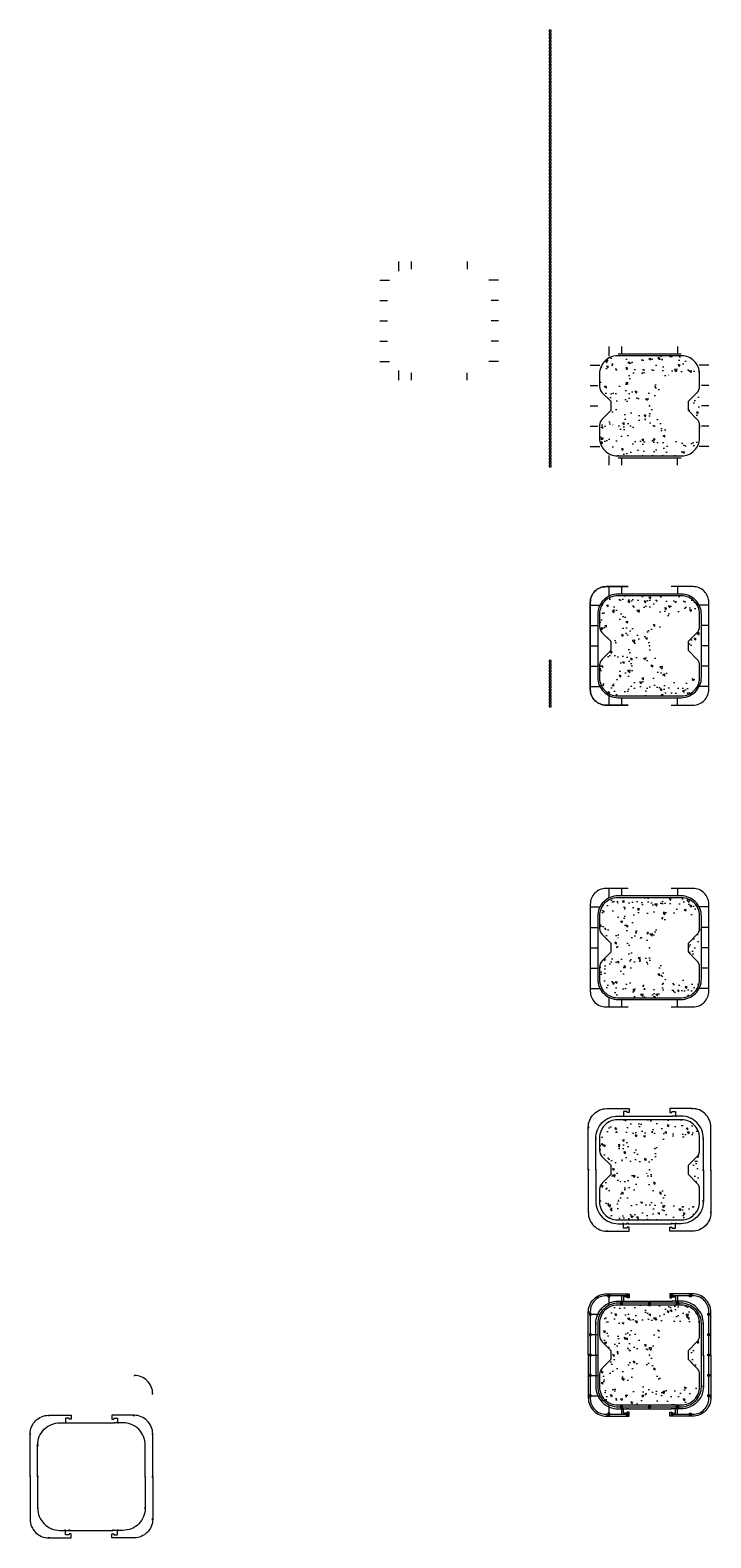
# Model space of a CAD drawing. Header units: millimetres. Extents: x -7838 to 162527, y -32093 to 60038.
# Drawn here: x -2394 to 15986, y 19320 to 60038 of the extents above; entities that cross this region are included whole.
import ezdxf

# ---------------------------------------------------------------- set-up
doc = ezdxf.new("R2010")
doc.units = ezdxf.units.MM
for name, color, linetype in [('002 - STRUCTURAL STEEL', 4, 'Continuous'), ('A11_ALU.SOLID SHEET', 7, 'Continuous'), ('AR_TVM', 7, 'Continuous')]:
    doc.layers.add(name, color=color, linetype=linetype)
doc.layers.add('A-COLS  CUT', color=5, linetype='Continuous', lineweight=25)

# ---------------------------------------------------------------- blocks, each defined once
blk = doc.blocks.new('*U245')
blk.add_lwpolyline([(-25, -25), (25, -25), (25, 25), (-25, 25)], close=True)
blk = doc.blocks.new('A$Cb8645559')
at = {"layer": '002 - STRUCTURAL STEEL'}
for p, q in [((-1100, 1600), (-1100, 1340)), ((-755, 1600), (-755, 1400)), ((755, 1600), (755, 1400)), ((-1600, 1100), (-1340, 1100)), ((-1600, 550), (-1400, 550)), ((-1600, 0), (-1400, 0)), ((-1600, -550), (-1400, -550)), ((-1600, -1100), (-1340, -1100)), ((-1100, -1340), (-1100, -1600)), ((-755, -1400), (-755, -1600)), ((755, -1600), (755, -1400))]:
    blk.add_line(p, q, dxfattribs=at)
for points in [[(-580, 1600), (-1175, 1600, 0.414214), (-1600, 1175), (-1600, -1175, 0.414214), (-1175, -1600), (-580, -1600)], [(580, -1600), (1175, -1600, 0.414214), (1600, -1175), (1600, 1175, 0.414214), (1175, 1600), (580, 1600)]]:
    blk.add_lwpolyline(points, format="xyb", dxfattribs=at)
blk.add_lwpolyline([(-1400, 850), (-1400, -850, 0.414214), (-850, -1400), (850, -1400, 0.414214), (1400, -850), (1400, 850, 0.414214), (850, 1400), (-850, 1400, 0.414214)], format="xyb", close=True, dxfattribs=at)
for p in [(-1100, 1600), (-755, 1400), (-605, 1600), (0, 1400), (-1600, 1100), (-1600, 550), (-1600, 0), (-1600, -550), (-1600, -1100), (-1100, -1600), (-755, -1400), (0, -1400)]:
    blk.add_blockref('*U245', p, dxfattribs=at)
at = {"layer": '002 - STRUCTURAL STEEL', "xscale": -1}
for p in [(605, 1600), (755, 1400), (1100, 1600), (1600, 1100), (1600, 550), (1600, 0), (1600, -550), (1600, -1100), (755, -1400), (1100, -1600)]:
    blk.add_blockref('*U245', p, dxfattribs=at)
at = {"layer": '002 - STRUCTURAL STEEL', "xscale": -1, "rotation": 180}
blk.add_blockref('*U245', (-605, -1600), dxfattribs=at)
at = {"layer": '002 - STRUCTURAL STEEL', "rotation": 180}
blk.add_blockref('*U245', (605, -1600), dxfattribs=at)
blk = doc.blocks.new('A$C3f6ca57f')
at = {"layer": 'AR_TVM'}
h = blk.add_hatch(dxfattribs=at)
h.set_pattern_fill('AR-CONC', color=0, scale=3, angle=90, style=0)
h.set_pattern_definition([(140, (65844.4, 14380.63), (47.8173, 546.554), [57.15, -628.65]), (85, (65844.4, 14380.6), (-573.1705, -105.7303), [45.72, -502.9218]), (190.45144, (65848.4, 14426.17), (-525.3533, 440.8237), [48.57, -534.2707]), (136.1842, (65692, 14380.6), (126.127, 813.237), [85.725, -942.975]), (186.6356, (65702.5, 14448.4), (-742.278, 712.212), [72.855, -801.407]), (81.1842, (65692, 14380.6), (-742.278, 712.212), [68.58, -754.379]), (111, (65730.1, 14456.83), (306.7956, 454.8432), [57.15, -628.65]), (56, (65730.1, 14456.8), (-552.564, 185.406), [45.72, -502.92]), (161.45144, (65755.66, 14494.73), (-245.7683, 640.2493), [48.57, -534.27]), (127.5, (65844.4, 14380.63), (-253.6651, 9.2658), [0, -496.824, 0, -510.54, 0, -504.825]), (97.5, (65844.4, 14380.63), (-300.5417, 200.459), [0, -291.084, 0, -485.394, 0, -192.405]), (57.5, (65844.4, 14210.7), (17.18623, 406.7718), [0, -190.5, 0, -594.36, 0, -788.67]), (47.5, (65844.4, 14134.5), (-76.2795, 444.3875), [0, -247.65, 0, -394.716, 0, -560.07])])
edge = h.paths.add_edge_path()
edge.add_arc((-865, -865), 486, 178.2671, 271.7329)
edge.add_arc((-865, 865), 486, 88.2671, 181.7329)
edge.add_arc((865, -865), 486, 268.2671, 361.7329)
edge.add_arc((865, 865), 486, -1.7329, 91.7329)
edge.add_line((-879, -1350), (879, -1350))
edge.add_line((-879, 1350), (879, 1350))
edge.add_line((-1350, -879), (-1350, -475))
edge.add_arc((-1119, -528), 237, 139.8017, 167.0682, ccw=False)
edge.add_line((-1300, -375), (-1050, -125))
edge.add_line((-1050, -125), (-1050, 125))
edge.add_line((-1050, 125), (-1300, 375))
edge.add_arc((-1119, 528), 237, 192.9318, 220.1983, ccw=False)
edge.add_line((-1350, 475), (-1350, 879))
edge.add_line((1350, 879), (1350, 475))
edge.add_arc((1119, 528), 237, -40.1983, -12.9318, ccw=False)
edge.add_line((1300, 375), (1050, 125))
edge.add_line((1050, 125), (1050, -125))
edge.add_line((1050, -125), (1300, -375))
edge.add_arc((1119, -528), 237, 12.9318, 40.1983, ccw=False)
edge.add_line((1350, -475), (1350, -879))
at = {"color": 0}
blk.add_point((0, 0), dxfattribs=at)
at = {"layer": 'A-COLS  CUT', "color": 0}
blk.add_lwpolyline([(1050, 125), (1281, 356, 0.198912), (1350, 523), (1350, 865, 0.414214), (865, 1350), (-865, 1350, 0.414214), (-1350, 865), (-1350, 523, 0.198912), (-1281, 356), (-1050, 125), (-1050, -125), (-1281, -356, 0.198912), (-1350, -523), (-1350, -865, 0.414214), (-865, -1350), (865, -1350, 0.414214), (1350, -865), (1350, -523, 0.198912), (1281, -356), (1050, -125)], format="xyb", close=True, dxfattribs=at)
blk = doc.blocks.new('A$C75f1904f')
for points in [[(1145, 1635), (1145, 1655), (550, 1655), (550, 1546), (600, 1546), (600, 1566)], [(600, 1575), (700, 1575), (700, 1454), (600, 1454), (600, 1434)], [(1434, 5), (1454, 5), (1454, 840), (1434, 840)], [(1635, 5), (1655, 5), (1655, 1145), (1635, 1145)]]:
    blk.add_lwpolyline(points)
for points in [[(1635, 1155), (1655, 1155, 0.414214), (1155, 1655), (1155, 1635)], [(1434, 850), (1454, 850, 0.414214), (850, 1454), (710, 1454), (710, 1434)]]:
    blk.add_lwpolyline(points, format="xyb")
blk = doc.blocks.new('A$C7b89ae5f')
for points in [[(-590, 1434), (-590, 1454), (590, 1454), (590, 1434)], [(-590, -1434), (-590, -1454), (590, -1454), (590, -1434)]]:
    blk.add_lwpolyline(points)
blk = doc.blocks.new('A$C3ed3def5')
at = {"layer": '002 - STRUCTURAL STEEL'}
for p, q in [((-1100, 1600), (-1100, 1340)), ((-755, 1600), (-755, 1400)), ((755, 1600), (755, 1400)), ((-1600, 1100), (-1340, 1100)), ((1600, 1100), (1340, 1100)), ((-1600, 550), (-1400, 550)), ((1600, 550), (1400, 550)), ((-1600, 0), (-1400, 0)), ((1600, 0), (1400, 0)), ((-1600, -550), (-1400, -550)), ((1600, -550), (1400, -550)), ((-1600, -1100), (-1340, -1100)), ((1600, -1100), (1340, -1100)), ((-1100, -1340), (-1100, -1600)), ((-755, -1400), (-755, -1600)), ((755, -1600), (755, -1400))]:
    blk.add_line(p, q, dxfattribs=at)
blk = doc.blocks.new('*U267')
blk.add_line((0, 0), (0, 0, 2090))
blk = doc.blocks.new('A$Cedd0c523')
at = {"layer": '002 - STRUCTURAL STEEL'}
for p in [(-1100, 1600), (-755, 1400), (-605, 1600), (0, 1400), (-1600, 1100), (-1600, 550), (-1600, 0), (-1600, -550), (-1600, -1100), (-1100, -1600), (-755, -1400), (0, -1400)]:
    blk.add_blockref('*U267', p, dxfattribs=at)
at = {"layer": '002 - STRUCTURAL STEEL', "xscale": -1}
for p in [(605, 1600), (755, 1400), (1100, 1600), (1600, 1100), (1600, 550), (1600, 0), (1600, -550), (1600, -1100), (755, -1400), (1100, -1600)]:
    blk.add_blockref('*U267', p, dxfattribs=at)
at = {"layer": '002 - STRUCTURAL STEEL', "xscale": -1, "rotation": 180}
blk.add_blockref('*U267', (-605, -1600), dxfattribs=at)
at = {"layer": '002 - STRUCTURAL STEEL', "rotation": 180}
blk.add_blockref('*U267', (605, -1600), dxfattribs=at)

msp = doc.modelspace()

# ---------------------------------------------------------------- linework, layer by layer
for points in [[(11620.4377, 59988.37282), (11670.4377, 59988.37282), (11670.4377, 60038.37282), (11620.4377, 60038.37282)], [(11620.4377, 59896.63288), (11670.4377, 59896.63288), (11670.4377, 59946.63288), (11620.4377, 59946.63288)], [(11620.4377, 59804.89294), (11670.4377, 59804.89294), (11670.4377, 59854.89294), (11620.4377, 59854.89294)], [(11620.4377, 59713.153), (11670.4377, 59713.153), (11670.4377, 59763.153), (11620.4377, 59763.153)], [(11620.4377, 59621.41306), (11670.4377, 59621.41306), (11670.4377, 59671.41306), (11620.4377, 59671.41306)], [(11620.4377, 59529.67312), (11670.4377, 59529.67312), (11670.4377, 59579.67312), (11620.4377, 59579.67312)], [(11620.4377, 59437.93318), (11670.4377, 59437.93318), (11670.4377, 59487.93318), (11620.4377, 59487.93318)], [(11620.4377, 59346.19324), (11670.4377, 59346.19324), (11670.4377, 59396.19324), (11620.4377, 59396.19324)], [(11620.4377, 59254.45331), (11670.4377, 59254.45331), (11670.4377, 59304.45331), (11620.4377, 59304.45331)], [(11620.4377, 59162.71337), (11670.4377, 59162.71337), (11670.4377, 59212.71337), (11620.4377, 59212.71337)], [(11620.4377, 59070.97343), (11670.4377, 59070.97343), (11670.4377, 59120.97343), (11620.4377, 59120.97343)], [(11620.4377, 58979.23349), (11670.4377, 58979.23349), (11670.4377, 59029.23349), (11620.4377, 59029.23349)], [(11620.4377, 58887.49355), (11670.4377, 58887.49355), (11670.4377, 58937.49355), (11620.4377, 58937.49355)], [(11620.4377, 58795.75361), (11670.4377, 58795.75361), (11670.4377, 58845.75361), (11620.4377, 58845.75361)], [(11620.4377, 58704.01367), (11670.4377, 58704.01367), (11670.4377, 58754.01367), (11620.4377, 58754.01367)], [(11620.4377, 58612.27373), (11670.4377, 58612.27373), (11670.4377, 58662.27373), (11620.4377, 58662.27373)], [(11620.4377, 58520.5338), (11670.4377, 58520.5338), (11670.4377, 58570.5338), (11620.4377, 58570.5338)], [(11620.4377, 58428.79386), (11670.4377, 58428.79386), (11670.4377, 58478.79386), (11620.4377, 58478.79386)], [(11620.4377, 58337.05392), (11670.4377, 58337.05392), (11670.4377, 58387.05392), (11620.4377, 58387.05392)], [(11620.4377, 58245.31398), (11670.4377, 58245.31398), (11670.4377, 58295.31398), (11620.4377, 58295.31398)], [(11620.4377, 58153.57404), (11670.4377, 58153.57404), (11670.4377, 58203.57404), (11620.4377, 58203.57404)], [(11620.4377, 58061.8341), (11670.4377, 58061.8341), (11670.4377, 58111.8341), (11620.4377, 58111.8341)], [(11620.4377, 57970.09416), (11670.4377, 57970.09416), (11670.4377, 58020.09416), (11620.4377, 58020.09416)], [(11620.4377, 57878.35422), (11670.4377, 57878.35422), (11670.4377, 57928.35422), (11620.4377, 57928.35422)], [(11620.4377, 57786.61429), (11670.4377, 57786.61429), (11670.4377, 57836.61429), (11620.4377, 57836.61429)], [(11620.4377, 57694.87435), (11670.4377, 57694.87435), (11670.4377, 57744.87435), (11620.4377, 57744.87435)], [(11620.4377, 57603.13441), (11670.4377, 57603.13441), (11670.4377, 57653.13441), (11620.4377, 57653.13441)], [(11620.4377, 57511.39447), (11670.4377, 57511.39447), (11670.4377, 57561.39447), (11620.4377, 57561.39447)], [(11620.4377, 57419.65453), (11670.4377, 57419.65453), (11670.4377, 57469.65453), (11620.4377, 57469.65453)], [(11620.4377, 57327.91459), (11670.4377, 57327.91459), (11670.4377, 57377.91459), (11620.4377, 57377.91459)], [(11620.4377, 57236.17465), (11670.4377, 57236.17465), (11670.4377, 57286.17465), (11620.4377, 57286.17465)], [(11620.4377, 57144.43471), (11670.4377, 57144.43471), (11670.4377, 57194.43471), (11620.4377, 57194.43471)], [(11620.4377, 57052.69478), (11670.4377, 57052.69478), (11670.4377, 57102.69478), (11620.4377, 57102.69478)], [(11620.4377, 56960.95484), (11670.4377, 56960.95484), (11670.4377, 57010.95484), (11620.4377, 57010.95484)], [(11620.4377, 56869.2149), (11670.4377, 56869.2149), (11670.4377, 56919.2149), (11620.4377, 56919.2149)], [(11620.4377, 56777.47496), (11670.4377, 56777.47496), (11670.4377, 56827.47496), (11620.4377, 56827.47496)], [(11620.4377, 56685.73502), (11670.4377, 56685.73502), (11670.4377, 56735.73502), (11620.4377, 56735.73502)], [(11620.4377, 56593.99508), (11670.4377, 56593.99508), (11670.4377, 56643.99508), (11620.4377, 56643.99508)], [(11620.4377, 56502.25514), (11670.4377, 56502.25514), (11670.4377, 56552.25514), (11620.4377, 56552.25514)], [(11620.4377, 56410.5152), (11670.4377, 56410.5152), (11670.4377, 56460.5152), (11620.4377, 56460.5152)], [(11620.4377, 56318.77527), (11670.4377, 56318.77527), (11670.4377, 56368.77527), (11620.4377, 56368.77527)], [(11620.4377, 56227.03533), (11670.4377, 56227.03533), (11670.4377, 56277.03533), (11620.4377, 56277.03533)], [(11620.4377, 56135.29539), (11670.4377, 56135.29539), (11670.4377, 56185.29539), (11620.4377, 56185.29539)], [(11620.4377, 56043.55545), (11670.4377, 56043.55545), (11670.4377, 56093.55545), (11620.4377, 56093.55545)], [(11620.4377, 55951.81551), (11670.4377, 55951.81551), (11670.4377, 56001.81551), (11620.4377, 56001.81551)], [(11620.4377, 55860.07557), (11670.4377, 55860.07557), (11670.4377, 55910.07557), (11620.4377, 55910.07557)], [(11620.4377, 55768.33563), (11670.4377, 55768.33563), (11670.4377, 55818.33563), (11620.4377, 55818.33563)], [(11620.4377, 55676.59569), (11670.4377, 55676.59569), (11670.4377, 55726.59569), (11620.4377, 55726.59569)], [(11620.4377, 55584.85576), (11670.4377, 55584.85576), (11670.4377, 55634.85576), (11620.4377, 55634.85576)], [(11620.4377, 55493.11582), (11670.4377, 55493.11582), (11670.4377, 55543.11582), (11620.4377, 55543.11582)], [(11620.4377, 55401.37588), (11670.4377, 55401.37588), (11670.4377, 55451.37588), (11620.4377, 55451.37588)], [(11620.4377, 55309.63594), (11670.4377, 55309.63594), (11670.4377, 55359.63594), (11620.4377, 55359.63594)], [(11620.4377, 55217.896), (11670.4377, 55217.896), (11670.4377, 55267.896), (11620.4377, 55267.896)], [(11620.4377, 55126.15606), (11670.4377, 55126.15606), (11670.4377, 55176.15606), (11620.4377, 55176.15606)], [(11620.4377, 55034.41612), (11670.4377, 55034.41612), (11670.4377, 55084.41612), (11620.4377, 55084.41612)], [(11620.4377, 54942.67618), (11670.4377, 54942.67618), (11670.4377, 54992.67618), (11620.4377, 54992.67618)], [(11620.4377, 54850.93625), (11670.4377, 54850.93625), (11670.4377, 54900.93625), (11620.4377, 54900.93625)], [(11620.4377, 54759.19631), (11670.4377, 54759.19631), (11670.4377, 54809.19631), (11620.4377, 54809.19631)], [(11620.4377, 54667.45637), (11670.4377, 54667.45637), (11670.4377, 54717.45637), (11620.4377, 54717.45637)], [(11620.4377, 54575.71643), (11670.4377, 54575.71643), (11670.4377, 54625.71643), (11620.4377, 54625.71643)], [(11620.4377, 54483.97649), (11670.4377, 54483.97649), (11670.4377, 54533.97649), (11620.4377, 54533.97649)], [(11620.4377, 54392.23655), (11670.4377, 54392.23655), (11670.4377, 54442.23655), (11620.4377, 54442.23655)], [(11620.4377, 54300.49661), (11670.4377, 54300.49661), (11670.4377, 54350.49661), (11620.4377, 54350.49661)], [(11620.4377, 54208.75667), (11670.4377, 54208.75667), (11670.4377, 54258.75667), (11620.4377, 54258.75667)], [(11620.4377, 54117.01674), (11670.4377, 54117.01674), (11670.4377, 54167.01674), (11620.4377, 54167.01674)], [(11620.4377, 54025.2768), (11670.4377, 54025.2768), (11670.4377, 54075.2768), (11620.4377, 54075.2768)], [(11620.4377, 53933.53686), (11670.4377, 53933.53686), (11670.4377, 53983.53686), (11620.4377, 53983.53686)], [(11620.4377, 53841.79692), (11670.4377, 53841.79692), (11670.4377, 53891.79692), (11620.4377, 53891.79692)], [(11620.4377, 53750.05698), (11670.4377, 53750.05698), (11670.4377, 53800.05698), (11620.4377, 53800.05698)], [(11620.4377, 53658.31704), (11670.4377, 53658.31704), (11670.4377, 53708.31704), (11620.4377, 53708.31704)], [(11620.4377, 53566.5771), (11670.4377, 53566.5771), (11670.4377, 53616.5771), (11620.4377, 53616.5771)], [(11620.4377, 53474.83716), (11670.4377, 53474.83716), (11670.4377, 53524.83716), (11620.4377, 53524.83716)], [(11620.4377, 53383.09723), (11670.4377, 53383.09723), (11670.4377, 53433.09723), (11620.4377, 53433.09723)], [(11620.4377, 53291.35729), (11670.4377, 53291.35729), (11670.4377, 53341.35729), (11620.4377, 53341.35729)], [(11620.4377, 53199.61735), (11670.4377, 53199.61735), (11670.4377, 53249.61735), (11620.4377, 53249.61735)], [(11620.4377, 53107.87741), (11670.4377, 53107.87741), (11670.4377, 53157.87741), (11620.4377, 53157.87741)], [(11620.4377, 53016.13747), (11670.4377, 53016.13747), (11670.4377, 53066.13747), (11620.4377, 53066.13747)], [(11620.4377, 52924.39753), (11670.4377, 52924.39753), (11670.4377, 52974.39753), (11620.4377, 52974.39753)], [(11620.4377, 52832.65759), (11670.4377, 52832.65759), (11670.4377, 52882.65759), (11620.4377, 52882.65759)], [(11620.4377, 52740.91765), (11670.4377, 52740.91765), (11670.4377, 52790.91765), (11620.4377, 52790.91765)], [(11620.4377, 52649.17772), (11670.4377, 52649.17772), (11670.4377, 52699.17772), (11620.4377, 52699.17772)], [(11620.4377, 52557.43778), (11670.4377, 52557.43778), (11670.4377, 52607.43778), (11620.4377, 52607.43778)], [(11620.4377, 52465.69784), (11670.4377, 52465.69784), (11670.4377, 52515.69784), (11620.4377, 52515.69784)], [(11620.4377, 52373.9579), (11670.4377, 52373.9579), (11670.4377, 52423.9579), (11620.4377, 52423.9579)], [(11620.4377, 52282.21796), (11670.4377, 52282.21796), (11670.4377, 52332.21796), (11620.4377, 52332.21796)], [(11620.4377, 52190.47802), (11670.4377, 52190.47802), (11670.4377, 52240.47802), (11620.4377, 52240.47802)], [(11620.4377, 52098.73808), (11670.4377, 52098.73808), (11670.4377, 52148.73808), (11620.4377, 52148.73808)], [(11620.4377, 52006.99814), (11670.4377, 52006.99814), (11670.4377, 52056.99814), (11620.4377, 52056.99814)], [(11620.4377, 51915.25821), (11670.4377, 51915.25821), (11670.4377, 51965.25821), (11620.4377, 51965.25821)], [(11620.4377, 51823.51827), (11670.4377, 51823.51827), (11670.4377, 51873.51827), (11620.4377, 51873.51827)], [(11620.4377, 51731.77833), (11670.4377, 51731.77833), (11670.4377, 51781.77833), (11620.4377, 51781.77833)], [(11620.4377, 51640.03839), (11670.4377, 51640.03839), (11670.4377, 51690.03839), (11620.4377, 51690.03839)], [(11620.4377, 51548.29845), (11670.4377, 51548.29845), (11670.4377, 51598.29845), (11620.4377, 51598.29845)], [(11620.4377, 51456.55851), (11670.4377, 51456.55851), (11670.4377, 51506.55851), (11620.4377, 51506.55851)], [(11620.4377, 51364.81857), (11670.4377, 51364.81857), (11670.4377, 51414.81857), (11620.4377, 51414.81857)], [(11620.4377, 51273.07863), (11670.4377, 51273.07863), (11670.4377, 51323.07863), (11620.4377, 51323.07863)], [(11620.4377, 51181.3387), (11670.4377, 51181.3387), (11670.4377, 51231.3387), (11620.4377, 51231.3387)], [(11620.4377, 51089.59876), (11670.4377, 51089.59876), (11670.4377, 51139.59876), (11620.4377, 51139.59876)], [(11620.4377, 50997.85882), (11670.4377, 50997.85882), (11670.4377, 51047.85882), (11620.4377, 51047.85882)], [(11620.4377, 50906.11888), (11670.4377, 50906.11888), (11670.4377, 50956.11888), (11620.4377, 50956.11888)], [(11620.4377, 50814.37894), (11670.4377, 50814.37894), (11670.4377, 50864.37894), (11620.4377, 50864.37894)], [(11620.4377, 50722.639), (11670.4377, 50722.639), (11670.4377, 50772.639), (11620.4377, 50772.639)], [(11620.4377, 50630.89906), (11670.4377, 50630.89906), (11670.4377, 50680.89906), (11620.4377, 50680.89906)], [(11620.4377, 50539.15912), (11670.4377, 50539.15912), (11670.4377, 50589.15912), (11620.4377, 50589.15912)], [(11620.4377, 50447.41919), (11670.4377, 50447.41919), (11670.4377, 50497.41919), (11620.4377, 50497.41919)], [(11620.4377, 50355.67925), (11670.4377, 50355.67925), (11670.4377, 50405.67925), (11620.4377, 50405.67925)], [(11620.4377, 50263.93931), (11670.4377, 50263.93931), (11670.4377, 50313.93931), (11620.4377, 50313.93931)], [(11620.4377, 50172.19937), (11670.4377, 50172.19937), (11670.4377, 50222.19937), (11620.4377, 50222.19937)], [(11620.4377, 50080.45943), (11670.4377, 50080.45943), (11670.4377, 50130.45943), (11620.4377, 50130.45943)], [(11620.4377, 49988.71949), (11670.4377, 49988.71949), (11670.4377, 50038.71949), (11620.4377, 50038.71949)], [(11620.4377, 49896.97955), (11670.4377, 49896.97955), (11670.4377, 49946.97955), (11620.4377, 49946.97955)], [(11620.4377, 49805.23961), (11670.4377, 49805.23961), (11670.4377, 49855.23961), (11620.4377, 49855.23961)], [(11620.4377, 49713.49968), (11670.4377, 49713.49968), (11670.4377, 49763.49968), (11620.4377, 49763.49968)], [(11620.4377, 49621.75974), (11670.4377, 49621.75974), (11670.4377, 49671.75974), (11620.4377, 49671.75974)], [(11620.4377, 49530.0198), (11670.4377, 49530.0198), (11670.4377, 49580.0198), (11620.4377, 49580.0198)], [(11620.4377, 49438.27986), (11670.4377, 49438.27986), (11670.4377, 49488.27986), (11620.4377, 49488.27986)], [(11620.4377, 49346.53992), (11670.4377, 49346.53992), (11670.4377, 49396.53992), (11620.4377, 49396.53992)], [(11620.4377, 49254.79998), (11670.4377, 49254.79998), (11670.4377, 49304.79998), (11620.4377, 49304.79998)], [(11620.4377, 49163.06004), (11670.4377, 49163.06004), (11670.4377, 49213.06004), (11620.4377, 49213.06004)], [(11620.4377, 49071.32011), (11670.4377, 49071.32011), (11670.4377, 49121.32011), (11620.4377, 49121.32011)], [(11620.4377, 48979.58017), (11670.4377, 48979.58017), (11670.4377, 49029.58017), (11620.4377, 49029.58017)], [(11620.4377, 48887.84023), (11670.4377, 48887.84023), (11670.4377, 48937.84023), (11620.4377, 48937.84023)], [(11620.4377, 48796.10029), (11670.4377, 48796.10029), (11670.4377, 48846.10029), (11620.4377, 48846.10029)], [(11620.4377, 48704.36035), (11670.4377, 48704.36035), (11670.4377, 48754.36035), (11620.4377, 48754.36035)], [(11620.4377, 48612.62041), (11670.4377, 48612.62041), (11670.4377, 48662.62041), (11620.4377, 48662.62041)], [(11620.4377, 48520.88047), (11670.4377, 48520.88047), (11670.4377, 48570.88047), (11620.4377, 48570.88047)], [(11620.4377, 48429.14053), (11670.4377, 48429.14053), (11670.4377, 48479.14053), (11620.4377, 48479.14053)], [(11620.4377, 48337.4006), (11670.4377, 48337.4006), (11670.4377, 48387.4006), (11620.4377, 48387.4006)], [(11620.4377, 48245.66066), (11670.4377, 48245.66066), (11670.4377, 48295.66066), (11620.4377, 48295.66066)], [(11620.4377, 42960.51697), (11670.4377, 42960.51697), (11670.4377, 43010.51697), (11620.4377, 43010.51697)], [(11620.4377, 42875.03111), (11670.4377, 42875.03111), (11670.4377, 42925.03111), (11620.4377, 42925.03111)], [(11620.4377, 42789.54524), (11670.4377, 42789.54524), (11670.4377, 42839.54524), (11620.4377, 42839.54524)], [(11620.4377, 42704.05938), (11670.4377, 42704.05938), (11670.4377, 42754.05938), (11620.4377, 42754.05938)], [(11620.4377, 42618.57352), (11670.4377, 42618.57352), (11670.4377, 42668.57352), (11620.4377, 42668.57352)], [(11620.4377, 42533.08765), (11670.4377, 42533.08765), (11670.4377, 42583.08765), (11620.4377, 42583.08765)], [(11620.4377, 42447.60179), (11670.4377, 42447.60179), (11670.4377, 42497.60179), (11620.4377, 42497.60179)], [(11620.4377, 42362.11593), (11670.4377, 42362.11593), (11670.4377, 42412.11593), (11620.4377, 42412.11593)], [(11620.4377, 42276.63007), (11670.4377, 42276.63007), (11670.4377, 42326.63007), (11620.4377, 42326.63007)], [(11620.4377, 42191.1442), (11670.4377, 42191.1442), (11670.4377, 42241.1442), (11620.4377, 42241.1442)], [(11620.4377, 42105.65834), (11670.4377, 42105.65834), (11670.4377, 42155.65834), (11620.4377, 42155.65834)], [(11620.4377, 42020.17248), (11670.4377, 42020.17248), (11670.4377, 42070.17248), (11620.4377, 42070.17248)], [(11620.4377, 41934.68661), (11670.4377, 41934.68661), (11670.4377, 41984.68661), (11620.4377, 41984.68661)], [(11620.4377, 41849.20075), (11670.4377, 41849.20075), (11670.4377, 41899.20075), (11620.4377, 41899.20075)], [(11620.4377, 41763.71489), (11670.4377, 41763.71489), (11670.4377, 41813.71489), (11620.4377, 41813.71489)]]:
    msp.add_lwpolyline(points, close=True)
for points in [[(12696.19964, 30413.17188), (12676.19964, 30413.17188, -0.4142135624), (13176.19964, 30913.17188), (13176.19964, 30893.17188)], [(12897.19964, 30108.17188), (12877.19964, 30108.17188, -0.4142135624), (13481.19964, 30712.17188), (13621.19964, 30712.17188), (13621.19964, 30692.17188)], [(15765.19964, 30108.17188), (15785.19964, 30108.17188, 0.4142135624), (15181.19964, 30712.17188), (15041.19964, 30712.17188), (15041.19964, 30692.17188)], [(15966.19964, 30413.17188), (15986.19964, 30413.17188, 0.4142135624), (15486.19964, 30913.17188), (15486.19964, 30893.17188)], [(12696.19964, 28103.17188), (12676.19964, 28103.17188, 0.4142135624), (13176.19964, 27603.17188), (13176.19964, 27623.17188)], [(12897.19964, 28408.17188), (12877.19964, 28408.17188, 0.4142135624), (13481.19964, 27804.17188), (13621.19964, 27804.17188), (13621.19964, 27824.17188)], [(15765.19964, 28408.17188), (15785.19964, 28408.17188, -0.4142135624), (15181.19964, 27804.17188), (15041.19964, 27804.17188), (15041.19964, 27824.17188)], [(15966.19964, 28103.17188), (15986.19964, 28103.17188, -0.4142135624), (15486.19964, 27603.17188), (15486.19964, 27623.17188)]]:
    msp.add_lwpolyline(points, format="xyb")
for points in [[(13186.19964, 30893.17188), (13186.19964, 30913.17188), (13781.19964, 30913.17188), (13781.19964, 30804.17188), (13731.19964, 30804.17188), (13731.19964, 30824.17188)], [(13731.19964, 30833.17188), (13631.19964, 30833.17188), (13631.19964, 30712.17188), (13731.19964, 30712.17188), (13731.19964, 30692.17188)], [(13741.19964, 30692.17188), (13741.19964, 30712.17188), (14921.19964, 30712.17188), (14921.19964, 30692.17188)], [(15476.19964, 30893.17188), (15476.19964, 30913.17188), (14881.19964, 30913.17188), (14881.19964, 30804.17188), (14931.19964, 30804.17188), (14931.19964, 30824.17188)], [(14931.19964, 30833.17188), (15031.19964, 30833.17188), (15031.19964, 30712.17188), (14931.19964, 30712.17188), (14931.19964, 30692.17188)], [(12696.19964, 29263.17188), (12676.19964, 29263.17188), (12676.19964, 30403.17188), (12696.19964, 30403.17188)], [(15966.19964, 29263.17188), (15986.19964, 29263.17188), (15986.19964, 30403.17188), (15966.19964, 30403.17188)], [(12897.19964, 29263.17188), (12877.19964, 29263.17188), (12877.19964, 30098.17188), (12897.19964, 30098.17188)], [(15765.19964, 29263.17188), (15785.19964, 29263.17188), (15785.19964, 30098.17188), (15765.19964, 30098.17188)], [(12696.19964, 29253.17188), (12676.19964, 29253.17188), (12676.19964, 28113.17188), (12696.19964, 28113.17188)], [(12897.19964, 29253.17188), (12877.19964, 29253.17188), (12877.19964, 28418.17188), (12897.19964, 28418.17188)], [(15765.19964, 29253.17188), (15785.19964, 29253.17188), (15785.19964, 28418.17188), (15765.19964, 28418.17188)], [(15966.19964, 29253.17188), (15986.19964, 29253.17188), (15986.19964, 28113.17188), (15966.19964, 28113.17188)], [(13186.19964, 27623.17188), (13186.19964, 27603.17188), (13781.19964, 27603.17188), (13781.19964, 27712.17188), (13731.19964, 27712.17188), (13731.19964, 27692.17188)], [(13731.19964, 27683.17188), (13631.19964, 27683.17188), (13631.19964, 27804.17188), (13731.19964, 27804.17188), (13731.19964, 27824.17188)], [(13741.19964, 27824.17188), (13741.19964, 27804.17188), (14921.19964, 27804.17188), (14921.19964, 27824.17188)], [(15476.19964, 27623.17188), (15476.19964, 27603.17188), (14881.19964, 27603.17188), (14881.19964, 27712.17188), (14931.19964, 27712.17188), (14931.19964, 27692.17188)], [(14931.19964, 27683.17188), (15031.19964, 27683.17188), (15031.19964, 27804.17188), (14931.19964, 27804.17188), (14931.19964, 27824.17188)]]:
    msp.add_lwpolyline(points)
at = {"layer": '002 - STRUCTURAL STEEL'}
for p, q in [((13231.19964, 45009.48578, 237), (13231.19964, 44749.31918, 237)), ((13231.19964, 45009.48578, 2492.5), (13231.19964, 44749.31918, 2492.5)), ((13231.19964, 45009.48578, 1969.5), (13231.19964, 44749.31918, 1969.5)), ((13231.19964, 45009.48578, 1447), (13231.19964, 44749.31918, 1447)), ((13231.19964, 45009.48578, 924.5), (13231.19964, 44749.31918, 924.5)), ((13576.19964, 45009.49142, 237), (13576.19964, 44809.42124, 237)), ((13576.19964, 45009.49142, 2492.5), (13576.19964, 44809.42124, 2492.5)), ((13576.19964, 45009.49142, 1969.5), (13576.19964, 44809.42124, 1969.5)), ((13576.19964, 45009.49142, 1447), (13576.19964, 44809.42124, 1447)), ((13576.19964, 45009.49142, 924.5), (13576.19964, 44809.42124, 924.5)), ((15086.19964, 45009.49142, 237), (15086.19964, 44809.42124, 237)), ((15086.19964, 45009.49142, 2492.5), (15086.19964, 44809.42124, 2492.5)), ((15086.19964, 45009.49142, 1969.5), (15086.19964, 44809.42124, 1969.5)), ((15086.19964, 45009.49142, 1447), (15086.19964, 44809.42124, 1447)), ((15086.19964, 45009.49142, 924.5), (15086.19964, 44809.42124, 924.5)), ((12731.30836, 44509.42124, 237), (12991.30169, 44509.42124, 237)), ((12731.30836, 44509.42124, 2492.5), (12991.30169, 44509.42124, 2492.5)), ((12731.30836, 44509.42124, 1969.5), (12991.30169, 44509.42124, 1969.5)), ((12731.30836, 44509.42124, 1447), (12991.30169, 44509.42124, 1447)), ((12731.30836, 44509.42124, 924.5), (12991.30169, 44509.42124, 924.5)), ((15931.09093, 44509.42124, 237), (15671.09759, 44509.42124, 237)), ((15931.09093, 44509.42124, 2492.5), (15671.09759, 44509.42124, 2492.5)), ((15931.09093, 44509.42124, 1969.5), (15671.09759, 44509.42124, 1969.5)), ((15931.09093, 44509.42124, 1447), (15671.09759, 44509.42124, 1447)), ((15931.09093, 44509.42124, 924.5), (15671.09759, 44509.42124, 924.5)), ((12731.30836, 43959.42124, 237), (12931.19964, 43959.42124, 237)), ((12731.30836, 43959.42124, 2492.5), (12931.19964, 43959.42124, 2492.5)), ((12731.30836, 43959.42124, 1969.5), (12931.19964, 43959.42124, 1969.5)), ((12731.30836, 43959.42124, 1447), (12931.19964, 43959.42124, 1447)), ((12731.30836, 43959.42124, 924.5), (12931.19964, 43959.42124, 924.5)), ((15931.09093, 43959.42124, 237), (15731.19964, 43959.42124, 237)), ((15931.09093, 43959.42124, 2492.5), (15731.19964, 43959.42124, 2492.5)), ((15931.09093, 43959.42124, 1969.5), (15731.19964, 43959.42124, 1969.5)), ((15931.09093, 43959.42124, 1447), (15731.19964, 43959.42124, 1447)), ((15931.09093, 43959.42124, 924.5), (15731.19964, 43959.42124, 924.5)), ((12731.30836, 43409.42124, 237), (12931.19964, 43409.42124, 237)), ((12731.30836, 43409.42124, 2492.5), (12931.19964, 43409.42124, 2492.5)), ((12731.30836, 43409.42124, 1969.5), (12931.19964, 43409.42124, 1969.5)), ((12731.30836, 43409.42124, 1447), (12931.19964, 43409.42124, 1447)), ((12731.30836, 43409.42124, 924.5), (12931.19964, 43409.42124, 924.5)), ((15931.09093, 43409.42124, 237), (15731.19964, 43409.42124, 237)), ((15931.09093, 43409.42124, 2492.5), (15731.19964, 43409.42124, 2492.5)), ((15931.09093, 43409.42124, 1969.5), (15731.19964, 43409.42124, 1969.5)), ((15931.09093, 43409.42124, 1447), (15731.19964, 43409.42124, 1447)), ((15931.09093, 43409.42124, 924.5), (15731.19964, 43409.42124, 924.5)), ((12731.30836, 42859.42124, 237), (12931.19964, 42859.42124, 237)), ((12731.30836, 42859.42124, 2492.5), (12931.19964, 42859.42124, 2492.5)), ((12731.30836, 42859.42124, 1969.5), (12931.19964, 42859.42124, 1969.5)), ((12731.30836, 42859.42124, 1447), (12931.19964, 42859.42124, 1447)), ((12731.30836, 42859.42124, 924.5), (12931.19964, 42859.42124, 924.5)), ((15931.09093, 42859.42124, 237), (15731.19964, 42859.42124, 237)), ((15931.09093, 42859.42124, 2492.5), (15731.19964, 42859.42124, 2492.5)), ((15931.09093, 42859.42124, 1969.5), (15731.19964, 42859.42124, 1969.5)), ((15931.09093, 42859.42124, 1447), (15731.19964, 42859.42124, 1447)), ((15931.09093, 42859.42124, 924.5), (15731.19964, 42859.42124, 924.5)), ((12731.30836, 42309.42124, 237), (12991.30169, 42309.42124, 237)), ((12731.30836, 42309.42124, 2492.5), (12991.30169, 42309.42124, 2492.5)), ((12731.30836, 42309.42124, 1969.5), (12991.30169, 42309.42124, 1969.5)), ((12731.30836, 42309.42124, 1447), (12991.30169, 42309.42124, 1447)), ((12731.30836, 42309.42124, 924.5), (12991.30169, 42309.42124, 924.5)), ((13231.19964, 42069.52329, 237), (13231.19964, 41809.38993, 237)), ((13231.19964, 42069.52329, 2492.5), (13231.19964, 41809.38993, 2492.5)), ((13231.19964, 42069.52329, 1969.5), (13231.19964, 41809.38993, 1969.5)), ((13231.19964, 42069.52329, 1447), (13231.19964, 41809.38993, 1447)), ((13231.19964, 42069.52329, 924.5), (13231.19964, 41809.38993, 924.5)), ((13576.19964, 42009.42124, 237), (13576.19964, 41809.38993, 237)), ((13576.19964, 42009.42124, 2492.5), (13576.19964, 41809.38993, 2492.5)), ((13576.19964, 42009.42124, 1969.5), (13576.19964, 41809.38993, 1969.5)), ((13576.19964, 42009.42124, 1447), (13576.19964, 41809.38993, 1447)), ((13576.19964, 42009.42124, 924.5), (13576.19964, 41809.38993, 924.5)), ((15086.19964, 41809.35105, 237), (15086.19964, 42009.42124, 237)), ((15086.19964, 41809.35105, 2492.5), (15086.19964, 42009.42124, 2492.5)), ((15086.19964, 41809.35105, 1969.5), (15086.19964, 42009.42124, 1969.5)), ((15086.19964, 41809.35105, 1447), (15086.19964, 42009.42124, 1447)), ((15086.19964, 41809.35105, 924.5), (15086.19964, 42009.42124, 924.5)), ((15931.09093, 42309.42124, 237), (15671.09759, 42309.42124, 237)), ((15931.09093, 42309.42124, 2492.5), (15671.09759, 42309.42124, 2492.5)), ((15931.09093, 42309.42124, 1969.5), (15671.09759, 42309.42124, 1969.5)), ((15931.09093, 42309.42124, 1447), (15671.09759, 42309.42124, 1447)), ((15931.09093, 42309.42124, 924.5), (15671.09759, 42309.42124, 924.5))]:
    msp.add_line(p, q, dxfattribs=at)
for points, elevation in [([(15181.19964, 51291.36701), (13481.19964, 51291.36701)], 924.5), ([(15181.19964, 51291.36701), (13481.19964, 51291.36701)], 1447), ([(15181.19964, 51291.36701), (13481.19964, 51291.36701)], 1969.5), ([(15181.19964, 51291.36701), (13481.19964, 51291.36701)], 2492), ([(13481.19964, 48491.36701), (15181.19964, 48491.36701)], 924.5), ([(13481.19964, 48491.36701), (15181.19964, 48491.36701)], 1447), ([(13481.19964, 48491.36701), (15181.19964, 48491.36701)], 1969.5), ([(13481.19964, 48491.36701), (15181.19964, 48491.36701)], 2492), ([(15181.19964, 44809.42124), (13481.19964, 44809.42124)], 924.5), ([(15181.19964, 44809.42124), (13481.19964, 44809.42124)], 1447), ([(15181.19964, 44809.42124), (13481.19964, 44809.42124)], 1969.5), ([(15181.19964, 44809.42124), (13481.19964, 44809.42124)], 2492), ([(13481.19964, 42009.42124), (15181.19964, 42009.42124)], 924.5), ([(13481.19964, 42009.42124), (15181.19964, 42009.42124)], 1447), ([(13481.19964, 42009.42124), (15181.19964, 42009.42124)], 1969.5), ([(13481.19964, 42009.42124), (15181.19964, 42009.42124)], 2492), ([(15181.19964, 36658.17188), (13481.19964, 36658.17188)], 924.5), ([(15181.19964, 36658.17188), (13481.19964, 36658.17188)], 1447), ([(15181.19964, 36658.17188), (13481.19964, 36658.17188)], 1969.5), ([(15181.19964, 36658.17188), (13481.19964, 36658.17188)], 2492), ([(13481.19964, 33858.17188), (15181.19964, 33858.17188)], 924.5), ([(13481.19964, 33858.17188), (15181.19964, 33858.17188)], 1447), ([(13481.19964, 33858.17188), (15181.19964, 33858.17188)], 1969.5), ([(13481.19964, 33858.17188), (15181.19964, 33858.17188)], 2492)]:
    msp.add_lwpolyline(points, dxfattribs=dict(at, elevation=elevation))
for points, elevation in [([(13751.19964, 45009.42124), (13156.19964, 45009.42124, 0.4142135624), (12731.19964, 44584.42124), (12731.19964, 42234.42124, 0.4142135624), (13156.19964, 41809.42124), (13751.19964, 41809.42124)], 402), ([(13751.19964, 45009.42124), (13156.19964, 45009.42124, 0.4142135624), (12731.19964, 44584.42124), (12731.19964, 42234.42124, 0.4142135624), (13156.19964, 41809.42124), (13751.19964, 41809.42124)], 924.5), ([(13751.19964, 45009.42124), (13156.19964, 45009.42124, 0.4142135624), (12731.19964, 44584.42124), (12731.19964, 42234.42124, 0.4142135624), (13156.19964, 41809.42124), (13751.19964, 41809.42124)], 1447), ([(13751.19964, 45009.42124), (13156.19964, 45009.42124, 0.4142135624), (12731.19964, 44584.42124), (12731.19964, 42234.42124, 0.4142135624), (13156.19964, 41809.42124), (13751.19964, 41809.42124)], 1969.5), ([(13751.19964, 41809.42124), (13156.19964, 41809.42124, -0.4142135624), (12731.19964, 42234.42124), (12731.19964, 44584.42124, -0.4142135624), (13156.19964, 45009.42124), (13751.19964, 45009.42124)], 2492.5), ([(14911.19964, 41809.42124), (15506.19964, 41809.42124, 0.4142135624), (15931.19964, 42234.42124), (15931.19964, 44584.42124, 0.4142135624), (15506.19964, 45009.42124), (14911.19964, 45009.42124)], 402), ([(14911.19964, 41809.42124), (15506.19964, 41809.42124, 0.4142135624), (15931.19964, 42234.42124), (15931.19964, 44584.42124, 0.4142135624), (15506.19964, 45009.42124), (14911.19964, 45009.42124)], 924.5), ([(14911.19964, 41809.42124), (15506.19964, 41809.42124, 0.4142135624), (15931.19964, 42234.42124), (15931.19964, 44584.42124, 0.4142135624), (15506.19964, 45009.42124), (14911.19964, 45009.42124)], 1447), ([(14911.19964, 41809.42124), (15506.19964, 41809.42124, 0.4142135624), (15931.19964, 42234.42124), (15931.19964, 44584.42124, 0.4142135624), (15506.19964, 45009.42124), (14911.19964, 45009.42124)], 1969.5), ([(14911.19964, 41809.42124), (15506.19964, 41809.42124, 0.4142135624), (15931.19964, 42234.42124), (15931.19964, 44584.42124, 0.4142135624), (15506.19964, 45009.42124), (14911.19964, 45009.42124)], 2492.5), ([(13751.19964, 36858.17188), (13156.19964, 36858.17188, 0.4142135624), (12731.19964, 36433.17188), (12731.19964, 34083.17188, 0.4142135624), (13156.19964, 33658.17188), (13751.19964, 33658.17188)], 237), ([(13751.19964, 36858.17188), (13156.19964, 36858.17188, 0.4142135624), (12731.19964, 36433.17188), (12731.19964, 34083.17188, 0.4142135624), (13156.19964, 33658.17188), (13751.19964, 33658.17188)], 924.5), ([(13751.19964, 36858.17188), (13156.19964, 36858.17188, 0.4142135624), (12731.19964, 36433.17188), (12731.19964, 34083.17188, 0.4142135624), (13156.19964, 33658.17188), (13751.19964, 33658.17188)], 1447), ([(13751.19964, 36858.17188), (13156.19964, 36858.17188, 0.4142135624), (12731.19964, 36433.17188), (12731.19964, 34083.17188, 0.4142135624), (13156.19964, 33658.17188), (13751.19964, 33658.17188)], 1969.5), ([(13751.19964, 36858.17188), (13156.19964, 36858.17188, 0.4142135624), (12731.19964, 36433.17188), (12731.19964, 34083.17188, 0.4142135624), (13156.19964, 33658.17188), (13751.19964, 33658.17188)], 2492.5), ([(14911.19964, 33658.17188), (15506.19964, 33658.17188, 0.4142135624), (15931.19964, 34083.17188), (15931.19964, 36433.17188, 0.4142135624), (15506.19964, 36858.17188), (14911.19964, 36858.17188)], 237), ([(14911.19964, 33658.17188), (15506.19964, 33658.17188, 0.4142135624), (15931.19964, 34083.17188), (15931.19964, 36433.17188, 0.4142135624), (15506.19964, 36858.17188), (14911.19964, 36858.17188)], 924.5), ([(14911.19964, 33658.17188), (15506.19964, 33658.17188, 0.4142135624), (15931.19964, 34083.17188), (15931.19964, 36433.17188, 0.4142135624), (15506.19964, 36858.17188), (14911.19964, 36858.17188)], 1447), ([(14911.19964, 33658.17188), (15506.19964, 33658.17188, 0.4142135624), (15931.19964, 34083.17188), (15931.19964, 36433.17188, 0.4142135624), (15506.19964, 36858.17188), (14911.19964, 36858.17188)], 1969.5), ([(14911.19964, 33658.17188), (15506.19964, 33658.17188, 0.4142135624), (15931.19964, 34083.17188), (15931.19964, 36433.17188, 0.4142135624), (15506.19964, 36858.17188), (14911.19964, 36858.17188)], 2492.5)]:
    msp.add_lwpolyline(points, format="xyb", dxfattribs=dict(at, elevation=elevation))
for points, elevation in [([(12931.19964, 44259.42124), (12931.19964, 42559.42124, 0.4142135624), (13481.19964, 42009.42124), (15181.19964, 42009.42124, 0.4142135624), (15731.19964, 42559.42124), (15731.19964, 44259.42124, 0.4142135624), (15181.19964, 44809.42124), (13481.19964, 44809.42124, 0.4142135624)], 237), ([(12931.19964, 44259.42124), (12931.19964, 42559.42124, 0.4142135624), (13481.19964, 42009.42124), (15181.19964, 42009.42124, 0.4142135624), (15731.19964, 42559.42124), (15731.19964, 44259.42124, 0.4142135624), (15181.19964, 44809.42124), (13481.19964, 44809.42124, 0.4142135624)], 402), ([(12931.19964, 36108.17188), (12931.19964, 34408.17188, 0.4142135624), (13481.19964, 33858.17188), (15181.19964, 33858.17188, 0.4142135624), (15731.19964, 34408.17188), (15731.19964, 36108.17188, 0.4142135624), (15181.19964, 36658.17188), (13481.19964, 36658.17188, 0.4142135624)], 237), ([(12931.19964, 36108.17188), (12931.19964, 34408.17188, 0.4142135624), (13481.19964, 33858.17188), (15181.19964, 33858.17188, 0.4142135624), (15731.19964, 34408.17188), (15731.19964, 36108.17188, 0.4142135624), (15181.19964, 36658.17188), (13481.19964, 36658.17188, 0.4142135624)], 165)]:
    msp.add_lwpolyline(points, format="xyb", close=True, dxfattribs=dict(at, elevation=elevation))
at = {"layer": 'A11_ALU.SOLID SHEET'}
for points in [[(895.7825, 23208.06408), (915.7825, 23208.06408, 0.4142135624), (415.7825, 23708.06408), (415.7825, 23688.06408)], [(-2374.2175, 22130.07329), (-2394.2175, 22130.07329, -0.4142135624), (-1894.2175, 22630.07329), (-1894.2175, 22610.07329)], [(-2173.2175, 21825.07329), (-2193.2175, 21825.07329, -0.4142135624), (-1589.2175, 22429.07329), (-1449.2175, 22429.07329), (-1449.2175, 22409.07329)], [(694.7825, 21825.07329), (714.7825, 21825.07329, 0.4142135624), (110.7825, 22429.07329), (-29.2175, 22429.07329), (-29.2175, 22409.07329)], [(895.7825, 22130.07329), (915.7825, 22130.07329, 0.4142135624), (415.7825, 22630.07329), (415.7825, 22610.07329)], [(-2173.2175, 20125.07329), (-2193.2175, 20125.07329, 0.4142135624), (-1589.2175, 19521.07329), (-1449.2175, 19521.07329), (-1449.2175, 19541.07329)], [(694.7825, 20125.07329), (714.7825, 20125.07329, -0.4142135624), (110.7825, 19521.07329), (-29.2175, 19521.07329), (-29.2175, 19541.07329)], [(-2374.2175, 19820.07329), (-2394.2175, 19820.07329, 0.4142135624), (-1894.2175, 19320.07329), (-1894.2175, 19340.07329)], [(895.7825, 19820.07329), (915.7825, 19820.07329, -0.4142135624), (415.7825, 19320.07329), (415.7825, 19340.07329)]]:
    msp.add_lwpolyline(points, format="xyb", dxfattribs=at)
for points in [[(-1884.2175, 22610.07329), (-1884.2175, 22630.07329), (-1289.2175, 22630.07329), (-1289.2175, 22521.07329), (-1339.2175, 22521.07329), (-1339.2175, 22541.07329)], [(-1339.2175, 22550.07329), (-1439.2175, 22550.07329), (-1439.2175, 22429.07329), (-1339.2175, 22429.07329), (-1339.2175, 22409.07329)], [(-1329.2175, 22409.07329), (-1329.2175, 22429.07329), (-149.2175, 22429.07329), (-149.2175, 22409.07329)], [(405.7825, 22610.07329), (405.7825, 22630.07329), (-189.2175, 22630.07329), (-189.2175, 22521.07329), (-139.2175, 22521.07329), (-139.2175, 22541.07329)], [(-139.2175, 22550.07329), (-39.2175, 22550.07329), (-39.2175, 22429.07329), (-139.2175, 22429.07329), (-139.2175, 22409.07329)], [(-2374.2175, 20980.07329), (-2394.2175, 20980.07329), (-2394.2175, 22120.07329), (-2374.2175, 22120.07329)], [(895.7825, 20980.07329), (915.7825, 20980.07329), (915.7825, 22120.07329), (895.7825, 22120.07329)], [(-2173.2175, 20980.07329), (-2193.2175, 20980.07329), (-2193.2175, 21815.07329), (-2173.2175, 21815.07329)], [(694.7825, 20980.07329), (714.7825, 20980.07329), (714.7825, 21815.07329), (694.7825, 21815.07329)], [(-2374.2175, 20970.07329), (-2394.2175, 20970.07329), (-2394.2175, 19830.07329), (-2374.2175, 19830.07329)], [(-2173.2175, 20970.07329), (-2193.2175, 20970.07329), (-2193.2175, 20135.07329), (-2173.2175, 20135.07329)], [(694.7825, 20970.07329), (714.7825, 20970.07329), (714.7825, 20135.07329), (694.7825, 20135.07329)], [(895.7825, 20970.07329), (915.7825, 20970.07329), (915.7825, 19830.07329), (895.7825, 19830.07329)], [(-1884.2175, 19340.07329), (-1884.2175, 19320.07329), (-1289.2175, 19320.07329), (-1289.2175, 19429.07329), (-1339.2175, 19429.07329), (-1339.2175, 19409.07329)], [(-1339.2175, 19400.07329), (-1439.2175, 19400.07329), (-1439.2175, 19521.07329), (-1339.2175, 19521.07329), (-1339.2175, 19541.07329)], [(-1329.2175, 19541.07329), (-1329.2175, 19521.07329), (-149.2175, 19521.07329), (-149.2175, 19541.07329)], [(405.7825, 19340.07329), (405.7825, 19320.07329), (-189.2175, 19320.07329), (-189.2175, 19429.07329), (-139.2175, 19429.07329), (-139.2175, 19409.07329)], [(-139.2175, 19400.07329), (-39.2175, 19400.07329), (-39.2175, 19521.07329), (-139.2175, 19521.07329), (-139.2175, 19541.07329)]]:
    msp.add_lwpolyline(points, dxfattribs=at)

# ---------------------------------------------------------------- block references
for name, p in [('A$C3ed3def5', (8652.26799, 52187.20515, -522.5)), ('A$C3ed3def5', (14331.19964, 49891.36701, 402)), ('A$C3ed3def5', (14331.19964, 49891.36701, 2492.5)), ('A$C3ed3def5', (14331.19964, 49891.36701, 1969.5)), ('A$C3ed3def5', (14331.19964, 49891.36701, 1447)), ('A$C3ed3def5', (14331.19964, 49891.36701, 924.5)), ('A$Cedd0c523', (14331.19964, 43409.42124, 402)), ('A$Cedd0c523', (14331.19964, 35258.17188, 237)), ('A$C3ed3def5', (14331.19964, 35258.17188, 237)), ('A$C3ed3def5', (14331.19964, 35258.17188, 2492.5)), ('A$C3ed3def5', (14331.19964, 35258.17188, 1969.5)), ('A$C3ed3def5', (14331.19964, 35258.17188, 1447)), ('A$C3ed3def5', (14331.19964, 35258.17188, 924.5)), ('A$Cb8645559', (14331.19964, 24258.17188)), ('A$C7b89ae5f', (14331.19964, 24258.17188)), ('A$C75f1904f', (14331.19964, 24258.17188))]:
    msp.add_blockref(name, p)
at = {"color": 8}
for p in [(14331.19964, 49891.36701), (14331.19964, 43409.42124), (14331.19964, 35258.17188), (14331.19964, 29258.17188), (14331.19964, 24258.17188)]:
    msp.add_blockref('A$C3f6ca57f', p, dxfattribs=at)
at = {"xscale": -1}
msp.add_blockref('A$C75f1904f', (14331.19964, 24258.17188), dxfattribs=at)
at = {"rotation": 180}
msp.add_blockref('A$C75f1904f', (14331.19964, 24258.17188), dxfattribs=at)
at = {"xscale": -1, "rotation": 180}
msp.add_blockref('A$C75f1904f', (14331.19964, 24258.17188), dxfattribs=at)

doc.saveas('drawing.dxf')
